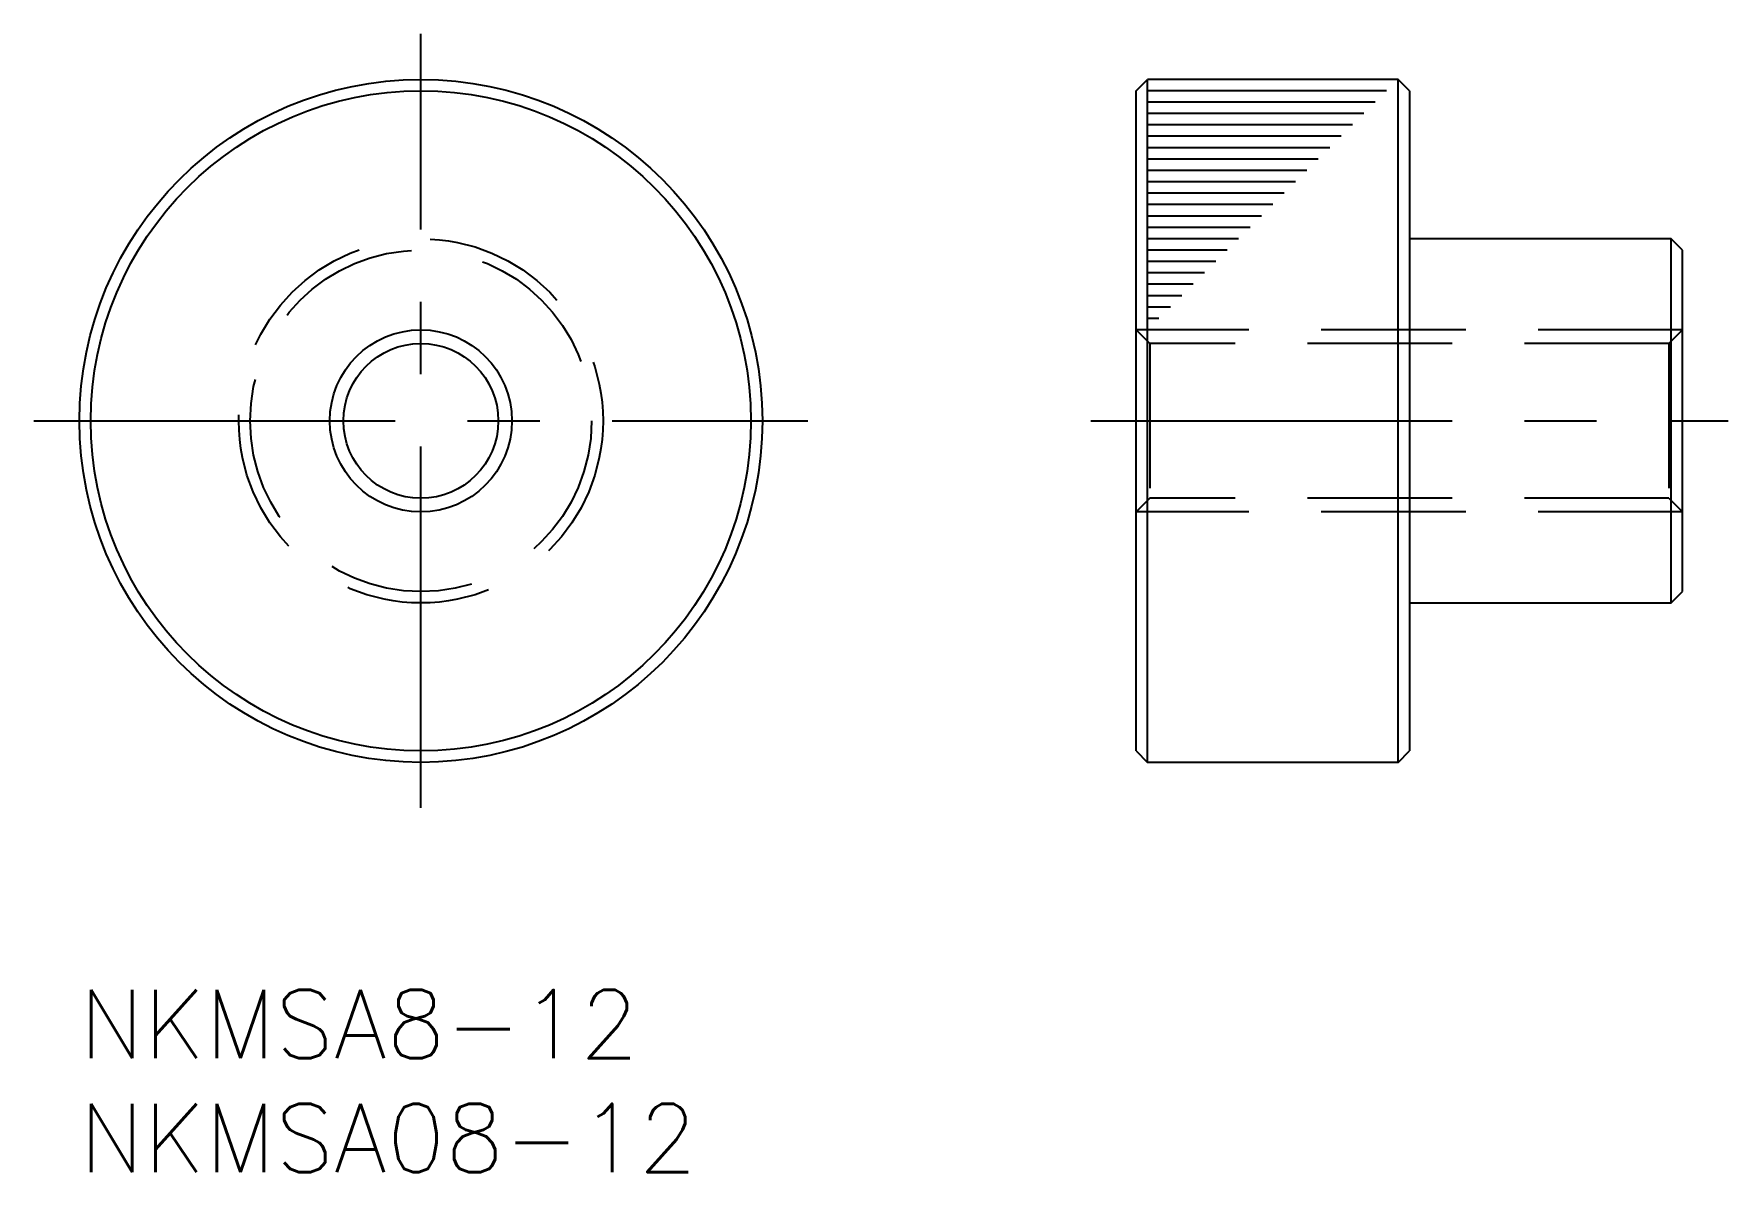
# Model space of a CAD drawing. Extents: x -2 to 72.4, y -8 to 42.
import ezdxf

# ---------------------------------------------------------------- set-up
doc = ezdxf.new("R2010")
doc.units = 0
doc.header["$LTSCALE"] = 0.5
doc.linetypes.add('CENTER', pattern=[50.8, 31.75, -6.35, 6.35, -6.35])
doc.linetypes.add('DASHED', pattern=[19.05, 12.7, -6.35])
for name, color, linetype in [('MSM_CENTER', 1, 'CENTER'), ('MSM_CONTINUOUS', 7, 'CONTINUOUS'), ('MSM_DASHED', 4, 'DASHED'), ('MSM_NARROW', 5, 'CONTINUOUS'), ('MSM_PART_NUMBER', 7, 'CONTINUOUS')]:
    doc.layers.add(name, color=color, linetype=linetype)
doc.styles.get("Standard").update_dxf_attribs({"font": 'txt.shx', "height": 3, "bigfont": 'bigfont.shx'})

# ---------------------------------------------------------------- blocks, each defined once
blk = doc.blocks.new('*U2')
at = {"layer": 'MSM_PART_NUMBER'}
blk.add_text('NKMSA8-12', height=3, dxfattribs=at).set_placement((0, -3))
blk = doc.blocks.new('*U3')
at = {"layer": 'MSM_PART_NUMBER'}
blk.add_text('NKMSA08-12', height=3, dxfattribs=at).set_placement((0, -8))

msp = doc.modelspace()

# ---------------------------------------------------------------- linework, layer by layer
at = {"layer": 'MSM_CENTER'}
for p, q in [((15, 8), (15, 42)), ((-2, 25), (32, 25)), ((44.421, 25), (72.421, 25))]:
    msp.add_line(p, q, dxfattribs=at)
at = {"layer": 'MSM_CONTINUOUS'}
for p, q in [((46.421, 39.5), (46.921, 40)), ((46.421, 10.5), (46.421, 39.5)), ((46.921, 10), (46.921, 40)), ((57.921, 40), (46.921, 40)), ((57.921, 10), (57.921, 40)), ((58.421, 39.5), (57.921, 40)), ((58.421, 39.5), (58.421, 10.5)), ((69.921, 33), (58.421, 33)), ((69.921, 17), (69.921, 33)), ((70.421, 32.5), (69.921, 33)), ((70.421, 17.5), (70.421, 32.5)), ((69.921, 17), (70.421, 17.5)), ((58.421, 17), (69.921, 17)), ((46.421, 10.5), (46.921, 10)), ((57.921, 10), (58.421, 10.5)), ((57.921, 10), (46.921, 10))]:
    msp.add_line(p, q, dxfattribs=at)
for radius in [15, 14.5, 3.4]:
    msp.add_circle((15, 25), radius, dxfattribs=at)
at = {"layer": 'MSM_DASHED'}
for p, q in [((70.421, 29), (46.421, 29)), ((47.021, 28.4), (46.421, 29)), ((47.021, 28.4), (47.021, 21.5)), ((69.821, 28.4), (47.021, 28.4)), ((69.821, 28.4), (70.421, 29)), ((69.821, 28.4), (69.821, 21.6)), ((47.021, 21.6), (46.421, 21)), ((69.821, 21.6), (47.021, 21.6)), ((69.821, 21.6), (70.421, 21)), ((70.421, 21), (46.421, 21))]:
    msp.add_line(p, q, dxfattribs=at)
for radius in [8, 7.5]:
    msp.add_circle((15, 25), radius, dxfattribs=at)
at = {"layer": 'MSM_NARROW'}
for p, q in [((57.421, 39.5), (46.921, 39.5)), ((56.921, 39), (46.921, 39)), ((56.421, 38.5), (46.921, 38.5)), ((55.921, 38), (46.921, 38)), ((55.421, 37.5), (46.921, 37.5)), ((54.921, 37), (46.921, 37)), ((54.421, 36.5), (46.921, 36.5)), ((53.921, 36), (46.921, 36)), ((53.421, 35.5), (46.921, 35.5)), ((52.921, 35), (46.921, 35)), ((52.421, 34.5), (46.921, 34.5)), ((51.921, 34), (46.921, 34)), ((51.421, 33.5), (46.921, 33.5)), ((50.921, 33), (46.921, 33)), ((50.421, 32.5), (46.921, 32.5)), ((49.921, 32), (46.921, 32)), ((49.421, 31.5), (46.921, 31.5)), ((48.921, 31), (46.921, 31)), ((48.421, 30.5), (46.921, 30.5)), ((47.921, 30), (46.921, 30)), ((47.421, 29.5), (46.921, 29.5))]:
    msp.add_line(p, q, dxfattribs=at)
msp.add_circle((15, 25), 4, dxfattribs=at)

# ---------------------------------------------------------------- block references
at = {"layer": 'MSM_CONTINUOUS'}
for name in ['*U2', '*U3']:
    msp.add_blockref(name, (0, 0), dxfattribs=at)

doc.saveas('drawing.dxf')
